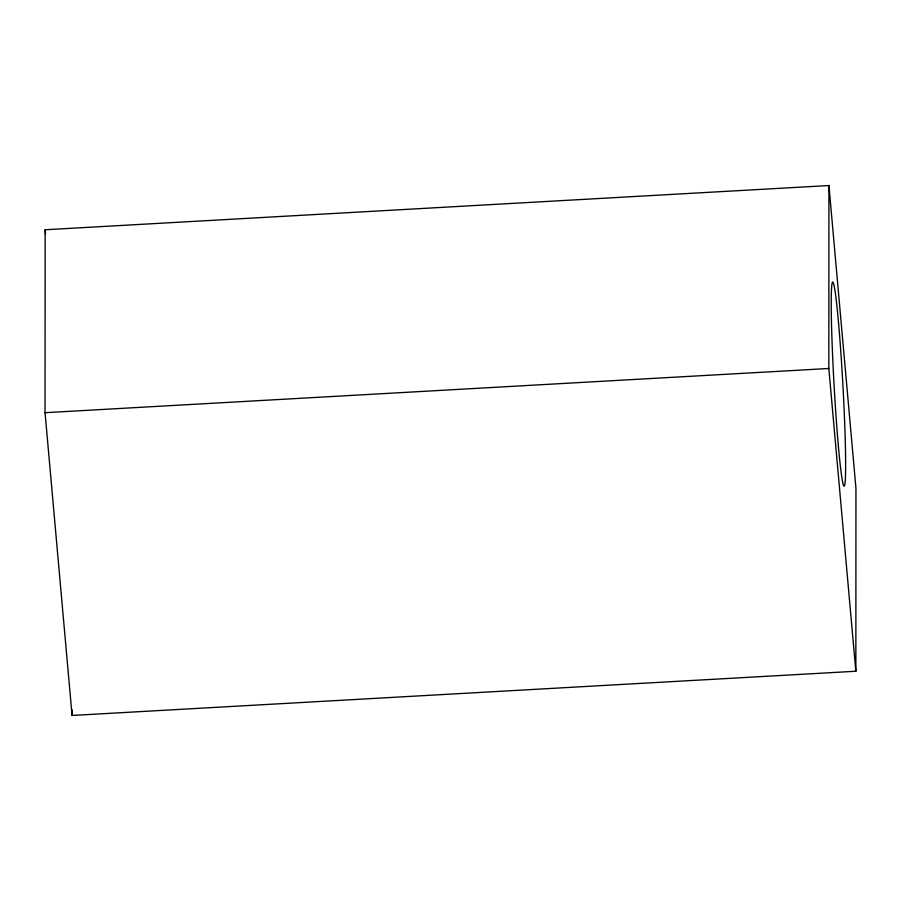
<?xml version="1.0" encoding="UTF-8"?>
<svg xmlns="http://www.w3.org/2000/svg" width="901" height="901" viewBox="0 0 901 901"><rect width="100%" height="100%" fill="white"/><g stroke="black" fill="none" stroke-linecap="round" stroke-linejoin="round"><path stroke-width="1.35" d="M45.05 412.703L45.151 229.755L828.931 185.538L855.95 488.297L855.849 671.245L72.069 715.462L45.05 412.703L828.83 368.486L828.931 185.538M72.069 715.462L72.069 709.83M828.83 368.486L855.849 671.245M45.151 229.755L45.523 233.967M831.443 321.173A102.151 4.404 86.8 0 0 843.505 485.301A102.151 4.404 86.8 0 0 840.442 346.66A102.151 4.404 86.8 0 0 831.443 321.173"/></g></svg>
